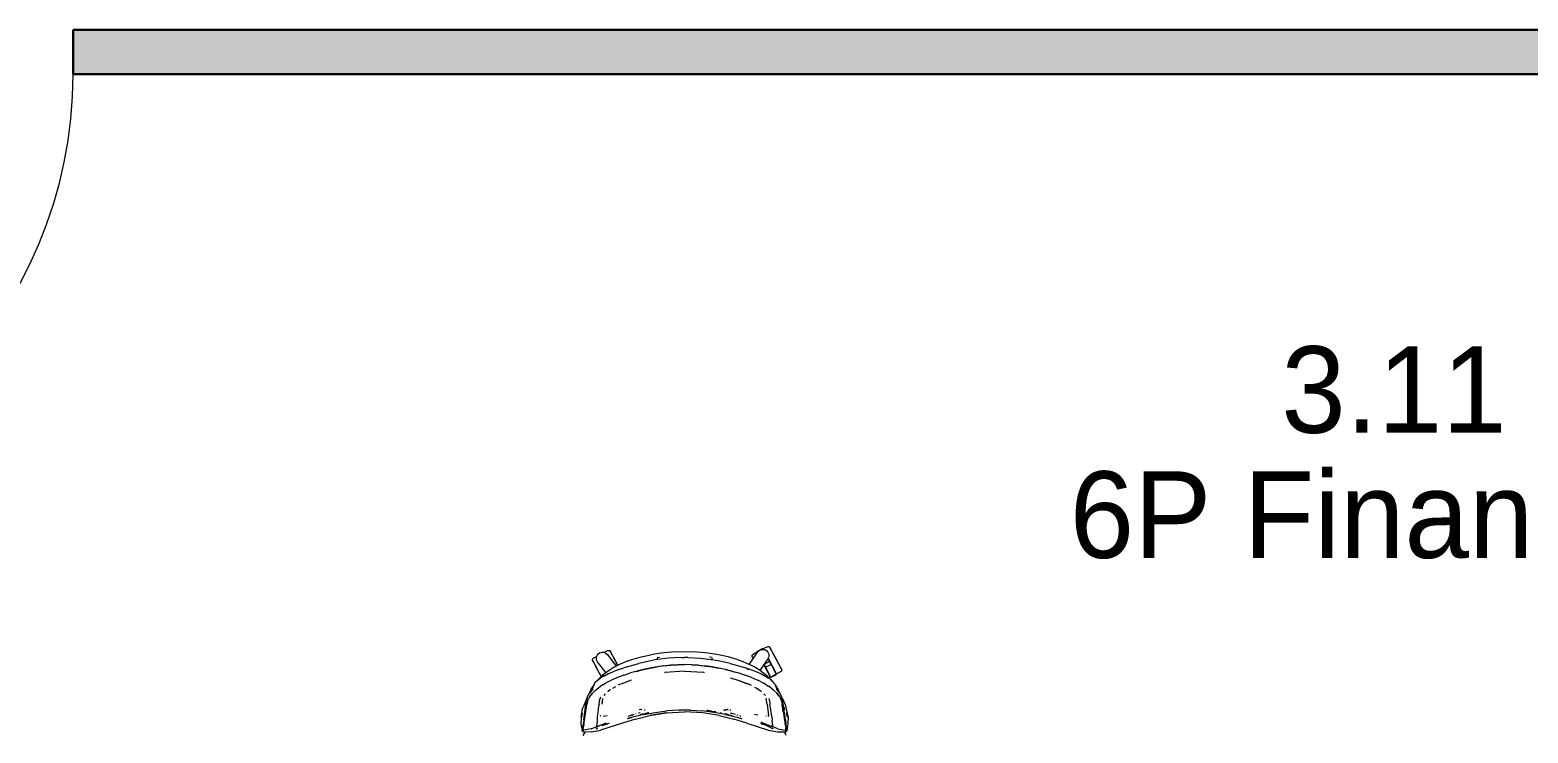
# Model space of a CAD drawing. Header units: millimetres. Extents: x 155927 to 317870, y -36033 to 97293.
# Drawn here: x 222572 to 226031, y 11983 to 13608 of the extents above; entities that cross this region are included whole.
import ezdxf

# ---------------------------------------------------------------- set-up
doc = ezdxf.new("R2010")
doc.units = ezdxf.units.MM
doc.header["$MEASUREMENT"] = 0
for name, color, linetype, lineweight in [('A-AREA-IDEN', 7, 'CONTINUOUS', 9), ('A-DOOR', 4, 'CONTINUOUS', 9), ('A-WALL-PATT', 7, 'CONTINUOUS', 9), ('G-IMPT', 8, 'CONTINUOUS', 9), ('I-FURN', 8, 'CONTINUOUS', 9), ('I-WALL', 7, 'CONTINUOUS', 9)]:
    doc.layers.add(name, color=color, linetype=linetype, lineweight=lineweight)
doc.styles.add('Century Gothic', font='GOTHIC.TTF', dxfattribs={"height": 200})

msp = doc.modelspace()

# ---------------------------------------------------------------- hatches: boundary and pattern name
at = {"layer": 'A-WALL-PATT'}
h = msp.add_hatch(color=256, dxfattribs=at)
h.paths.add_polyline_path([(216091.8, 13505.6), (217586.3, 13505.6), (217586.3, 13607.6), (216091.8, 13607.6)], flags=0)
h.paths.add_polyline_path([(220212.3, 13505.6), (220212.3, 13607.6), (218596.3, 13607.6), (218596.3, 13505.6), (218815.8, 13505.6)], flags=0)
h.paths.add_polyline_path([(230452.2, 13505.6), (230738.8, 13505.6), (230738.8, 13607.6), (222672.3, 13607.6), (222672.3, 13505.6), (229850.8, 13505.6)], flags=0)
h.paths.add_polyline_path([(221222.3, 13505.6), (221662.3, 13505.6), (221662.3, 13607.6), (221222.3, 13607.6)], flags=0)

# ---------------------------------------------------------------- linework, layer by layer
at = {"layer": 'A-DOOR'}
msp.add_arc((221662.3, 13505.6), 1010, 270, 0, dxfattribs=at)
at = {"layer": 'G-IMPT'}
for p, q in [((223935.3, 12142.4), (223921.5, 12135.3)), ((223953.3, 12149.9), (223935.3, 12142.4)), ((223947.5, 12135.1), (223978.3, 12144.1)), ((223953.3, 12149.9), (223962, 12153)), ((223962, 12153), (223983.2, 12159.2)), ((224009.1, 12150.8), (223978.3, 12144.1)), ((223983.2, 12159.2), (224005.6, 12164)), ((224029, 12167.5), (224005.6, 12164)), ((224016.1, 12151.9), (224009.1, 12150.8)), ((224046.2, 12155.8), (224016.1, 12151.9)), ((224020.3, 12157.6), (224025.7, 12158.2)), ((224020.3, 12155.8), (224020.4, 12153.7)), ((224020.3, 12155.8), (224020.3, 12155.7)), ((224051.9, 12140.2), (224020.3, 12136.4)), ((224020.4, 12152.5), (224020.4, 12153.7)), ((224052, 12140.2), (224020.4, 12136.4)), ((224022, 12157.7), (224025.7, 12158.2)), ((224054.6, 12169.8), (224029, 12167.5)), ((224035.9, 12138.4), (224052, 12140.2)), ((224076.4, 12157.4), (224046.2, 12155.8)), ((224083.7, 12141.6), (224051.9, 12140.2)), ((224052, 12140.2), (224083.7, 12141.3)), ((224052, 12140.2), (224066.9, 12140.9)), ((224083.7, 12170.6), (224054.6, 12169.8)), ((224066.9, 12140.9), (224083.7, 12141.3)), ((224076.4, 12157.4), (224083.7, 12157.5)), ((224112.9, 12169.8), (224083.7, 12170.6)), ((224091, 12157.4), (224083.7, 12157.5)), ((224115.6, 12140.2), (224083.7, 12141.6)), ((224100.6, 12140.9), (224083.7, 12141.3)), ((224115.5, 12140.2), (224083.7, 12141.3)), ((224091, 12157.4), (224121.3, 12155.8)), ((224100.6, 12140.9), (224115.5, 12140.2)), ((224138.4, 12167.5), (224112.9, 12169.8)), ((224115.5, 12140.2), (224147.1, 12136.4)), ((224115.5, 12140.2), (224131.6, 12138.4)), ((224115.6, 12140.2), (224147.1, 12136.4)), ((224121.3, 12155.8), (224151.4, 12151.9)), ((224161.9, 12164), (224138.4, 12167.5)), ((224147.2, 12157.6), (224141.7, 12158.2)), ((224147.1, 12153.7), (224147.2, 12155.8)), ((224147.2, 12155.8), (224147.2, 12155.7)), ((224151.4, 12151.9), (224158.3, 12150.8)), ((224189.1, 12144.1), (224158.3, 12150.8)), ((224184.2, 12159.2), (224161.9, 12164)), ((224205.5, 12153), (224184.2, 12159.2)), ((224189.1, 12144.1), (224220, 12135.1)), ((224205.5, 12153), (224214.2, 12149.9)), ((224214.2, 12149.9), (224232.2, 12142.4)), ((224246, 12135.3), (224232.2, 12142.4)), ((223884.3, 12106.6), (223881.3, 12102.9)), ((223882.9, 12104.9), (223889, 12109.6)), ((223884.3, 12106.6), (223894.6, 12116.6)), ((223889, 12109.6), (223890.3, 12110.5)), ((223898.3, 12115.2), (223890.3, 12110.5)), ((223907.2, 12126.4), (223894.6, 12116.6)), ((223898.9, 12115.5), (223898.3, 12115.2)), ((223898.9, 12115.5), (223906.9, 12119.5)), ((223907.4, 12119.8), (223906.9, 12119.5)), ((223921.5, 12135.3), (223907.2, 12126.4)), ((223907.4, 12119.8), (223918.3, 12124.5)), ((223908, 12101.8), (223914.8, 12105.2)), ((223929, 12111.4), (223914.8, 12105.2)), ((223918.3, 12124.5), (223922, 12126)), ((223937.1, 12131.6), (223922, 12126)), ((223943.9, 12116.8), (223929, 12111.4)), ((223937.1, 12131.6), (223943.9, 12134)), ((223960.1, 12105.3), (223942.7, 12098.5)), ((223947.5, 12135.1), (223943.9, 12134)), ((223943.9, 12116.8), (223958.8, 12121.9)), ((223960.1, 12105.3), (223952.7, 12102.5)), ((223989.3, 12130.2), (223958.8, 12121.9)), ((223989.3, 12130.2), (223958.9, 12121.8)), ((223972, 12125.6), (223958.9, 12121.8)), ((223972, 12125.6), (223989.3, 12130.2)), ((224020.4, 12136.4), (223989.2, 12130.2)), ((223989.2, 12130.2), (224020.3, 12136.4)), ((223989.3, 12130.2), (224004.3, 12133.3)), ((224020.4, 12136.4), (224004.3, 12133.3)), ((224035.9, 12138.4), (224020.4, 12136.4)), ((224083.7, 12125.7), (224038.4, 12123.2)), ((224038.4, 12123.2), (224040, 12123.5)), ((224038.5, 12123.2), (224038.7, 12123.2)), ((224040, 12123.5), (224038.7, 12123.2)), ((224083.7, 12125.8), (224127.5, 12123.5)), ((224083.7, 12125.7), (224127.5, 12123.5)), ((224127.5, 12123.5), (224129.2, 12123.2)), ((224127.5, 12123.5), (224128.8, 12123.2)), ((224129, 12123.2), (224128.8, 12123.2)), ((224147.1, 12136.4), (224131.6, 12138.4)), ((224178.2, 12130.2), (224147.1, 12136.4)), ((224178.2, 12130.2), (224147.1, 12136.4)), ((224147.1, 12136.4), (224163.2, 12133.3)), ((224178.2, 12130.2), (224163.2, 12133.3)), ((224195.4, 12125.6), (224178.2, 12130.2)), ((224178.2, 12130.2), (224208.7, 12121.9)), ((224178.2, 12130.2), (224208.6, 12121.8)), ((224189.9, 12110.8), (224193.3, 12109.7)), ((224189.9, 12110.8), (224206.4, 12105.5)), ((224195.4, 12125.6), (224208.6, 12121.8)), ((224207.4, 12105.3), (224225.8, 12098.4)), ((224207.4, 12105.3), (224224.8, 12098.5)), ((224208.7, 12121.9), (224223.6, 12116.8)), ((224220, 12135.1), (224223.6, 12134)), ((224230.5, 12131.5), (224223.6, 12134)), ((224238.5, 12111.4), (224223.6, 12116.8)), ((224229.7, 12130.3), (224229.3, 12129.3)), ((224229.3, 12129.3), (224229.5, 12129.9)), ((224229.7, 12130.3), (224229.5, 12129.9)), ((224229.7, 12130.3), (224230.1, 12131.1)), ((224229.7, 12130.3), (224230, 12131)), ((224230, 12131), (224230.1, 12131.1)), ((224230.4, 12131.6), (224230.1, 12131.1)), ((224230.1, 12131.1), (224230.3, 12131.5)), ((224230.4, 12131.6), (224230.3, 12131.5)), ((224230.5, 12131.6), (224230.4, 12131.6)), ((224230.4, 12131.6), (224230.5, 12131.5)), ((224245.5, 12126), (224230.5, 12131.6)), ((224238.5, 12111.4), (224252.7, 12105.2)), ((224249.1, 12124.5), (224245.5, 12126)), ((224260.3, 12126.4), (224246, 12135.3)), ((224260.1, 12119.8), (224249.1, 12124.5)), ((224259.4, 12101.8), (224252.7, 12105.2)), ((224260.5, 12119.5), (224260.1, 12119.8)), ((224260.1, 12119.8), (224269.1, 12115.2)), ((224260.1, 12119.8), (224268.6, 12115.5)), ((224260.3, 12126.4), (224272.9, 12116.6)), ((224260.5, 12119.5), (224269.1, 12115.2)), ((224269.1, 12115.2), (224268.6, 12115.5)), ((224269.1, 12115.2), (224277.1, 12110.5)), ((224283.1, 12106.6), (224272.9, 12116.6)), ((224278.4, 12109.6), (224277.1, 12110.5)), ((224284.6, 12104.9), (224278.4, 12109.6)), ((224286.1, 12102.9), (224283.1, 12106.6)), ((223859.9, 12066.9), (223862.9, 12073.4)), ((223871.9, 12085.1), (223862.9, 12073.4)), ((223863.6, 12074.6), (223867.6, 12083.2)), ((223864.9, 12067.7), (223870.3, 12074.7)), ((223870.6, 12074.9), (223865.2, 12067.9)), ((223865.2, 12067.9), (223867.8, 12071.3)), ((223867.6, 12083.2), (223874.7, 12094.7)), ((223870.6, 12074.9), (223867.8, 12071.3)), ((223868.6, 12079.5), (223873.2, 12091.4)), ((223878.2, 12082.4), (223870.3, 12074.7)), ((223871.9, 12085.1), (223870.7, 12083.1)), ((223874.2, 12093.6), (223873.2, 12091.4)), ((223875.4, 12096), (223874.2, 12093.6)), ((223876, 12097.2), (223875.4, 12096)), ((223876, 12097.2), (223879.9, 12102)), ((223878.2, 12082.4), (223888.7, 12090.4)), ((223879.9, 12102), (223882.9, 12104.9)), ((223888.9, 12090.6), (223888.7, 12090.4)), ((223895, 12094.5), (223888.9, 12090.6)), ((223895, 12094.5), (223901.2, 12098.3)), ((223900.5, 12073.7), (223897.2, 12069.8)), ((223908, 12101.8), (223901.2, 12098.3)), ((223907.2, 12080), (223906.1, 12079.2)), ((223907.2, 12080), (223912.3, 12083.5)), ((223912.3, 12083.5), (223912.9, 12083.8)), ((223917.8, 12087), (223924.8, 12090.5)), ((223940.9, 12097.9), (223931.6, 12094.2)), ((223931.6, 12094.2), (223933.9, 12095.2)), ((223942.7, 12098.5), (223940.9, 12097.9)), ((224224.8, 12098.5), (224226.5, 12097.9)), ((224233.6, 12095.2), (224226.5, 12097.9)), ((224233.6, 12095.2), (224228.2, 12097.5)), ((224238.5, 12093), (224233.6, 12095.2)), ((224245.5, 12089.1), (224253.6, 12084.9)), ((224250.8, 12086.4), (224254.6, 12083.8)), ((224250.8, 12086.4), (224253.6, 12084.9)), ((224254.6, 12083.8), (224255.2, 12083.5)), ((224255.2, 12083.5), (224260.3, 12080)), ((224259.4, 12101.8), (224266.2, 12098.3)), ((224260.3, 12080), (224261.4, 12079.2)), ((224272.5, 12094.5), (224266.2, 12098.3)), ((224266.9, 12073.7), (224270.3, 12069.8)), ((224272.5, 12094.5), (224278.6, 12090.6)), ((224278.8, 12090.4), (224278.6, 12090.6)), ((224289.2, 12082.4), (224278.8, 12090.4)), ((224284.6, 12104.9), (224287.6, 12102)), ((224291.5, 12097.2), (224287.6, 12102)), ((224297.2, 12074.7), (224289.2, 12082.4)), ((224292.1, 12096), (224291.5, 12097.2)), ((224292.1, 12096), (224293.2, 12093.6)), ((224292.8, 12094.7), (224292.3, 12095.4)), ((224292.8, 12094.7), (224299.9, 12083.2)), ((224293.2, 12093.6), (224294.3, 12091.4)), ((224298.8, 12079.5), (224294.3, 12091.4)), ((224295.6, 12085.1), (224304.5, 12073.5)), ((224295.6, 12085.1), (224296.7, 12083.2)), ((224302.2, 12067.9), (224296.8, 12074.9)), ((224296.8, 12074.9), (224299.7, 12071.3)), ((224297.2, 12074.7), (224302.6, 12067.7)), ((224302.2, 12067.9), (224299.7, 12071.3)), ((224299.9, 12083.2), (224303.9, 12074.6)), ((224304.5, 12073.5), (224307.6, 12066.9)), ((223844.8, 12021.6), (223848.1, 12039.3)), ((223848.1, 12039.3), (223849.7, 12043.1)), ((223851, 12046.5), (223849.7, 12043.1)), ((223857.8, 12063), (223851, 12046.5)), ((223851, 12013.3), (223857.7, 12060.5)), ((223856, 12033.2), (223858.3, 12049)), ((223857.7, 12060.5), (223858.3, 12063.5)), ((223858.6, 12064.1), (223857.8, 12063)), ((223859.9, 12066.9), (223858.3, 12063.5)), ((223859.6, 12056.7), (223858.3, 12049)), ((223859.6, 12056.7), (223861.4, 12061.5)), ((223861.6, 12061.9), (223861.4, 12061.5)), ((223864.9, 12067.7), (223861.6, 12061.9)), ((223884.3, 12035.1), (223886.4, 12048.4)), ((223886.4, 12048.4), (223886.5, 12048.9)), ((223886.6, 12049.5), (223886.5, 12048.9)), ((223886.6, 12049.5), (223888.4, 12061.3)), ((223888.4, 12061.3), (223888.5, 12061.7)), ((223888.9, 12063.7), (223888.5, 12061.7)), ((223889.3, 12065.9), (223888.9, 12063.7)), ((223893.3, 12049.8), (223895, 12063.2)), ((223895, 12063.2), (223894.9, 12062.7)), ((223979.1, 12037), (223978.6, 12036.9)), ((223982.8, 12037.2), (223979.1, 12037)), ((223982.8, 12037.2), (223984.1, 12037.3)), ((223984.8, 12037.3), (223984.1, 12037.3)), ((223992.9, 12035.8), (223991, 12036.5)), ((223992.9, 12035.8), (223992.1, 12036)), ((224174.5, 12035.8), (224176.5, 12036.5)), ((224175.6, 12036), (224174.5, 12035.8)), ((224175.6, 12036), (224177.9, 12036)), ((224176.5, 12036.5), (224178.7, 12037.1)), ((224177.8, 12036.1), (224177.9, 12036)), ((224179.6, 12037.3), (224184.7, 12037.2)), ((224179.6, 12037.3), (224182.4, 12037.3)), ((224184.7, 12037.2), (224182.4, 12037.3)), ((224188.5, 12036.9), (224190.5, 12036.7)), ((224274.2, 12049.8), (224272.4, 12063.2)), ((224272.4, 12063.2), (224272.6, 12062.7)), ((224274.2, 12049.8), (224277.9, 12022.5)), ((224279.6, 12058), (224278.8, 12063.1)), ((224279.6, 12058), (224280.6, 12051.2)), ((224280.6, 12051.2), (224280.9, 12049.5)), ((224282.8, 12037.8), (224280.9, 12049.5)), ((224283, 12036.2), (224282.8, 12037.8)), ((224285.2, 12021), (224283, 12036.2)), ((224302.6, 12067.7), (224305.9, 12061.9)), ((224306.1, 12061.5), (224305.9, 12061.9)), ((224306.1, 12061.5), (224307.8, 12056.7)), ((224307.6, 12066.9), (224309.1, 12063.5)), ((224307.8, 12056.7), (224309.1, 12049)), ((224308.9, 12064.1), (224309.6, 12063)), ((224309.8, 12060.5), (224309.1, 12063.5)), ((224311.4, 12033.8), (224309.1, 12049)), ((224311.4, 12033.8), (224309.2, 12048.4)), ((224311.5, 12033.2), (224309.2, 12048.4)), ((224309.6, 12063), (224316.4, 12046.5)), ((224316.5, 12013.3), (224309.8, 12060.5)), ((224314.9, 12036.1), (224311.4, 12049.1)), ((224314.9, 12036.1), (224311.6, 12048)), ((224316.4, 12046.5), (224317.8, 12043.1)), ((224319.4, 12039.3), (224317.8, 12043.1)), ((224322.6, 12021.6), (224319.4, 12039.3)), ((223844.8, 12021.6), (223844.8, 12014.6)), ((223844.8, 12014.6), (223844.8, 12010.5)), ((223845.1, 12006.5), (223844.8, 12010.5)), ((223845.9, 11997.2), (223845.1, 12006.5)), ((223846.2, 12019.7), (223848.3, 12029)), ((223848.3, 12029), (223848.4, 12029.6)), ((223848.4, 11995.5), (223852.4, 12003.9)), ((223849.4, 12001.4), (223848.5, 11996.3)), ((223849.4, 12001.4), (223849.6, 12002.7)), ((223851, 12013.3), (223849.6, 12002.7)), ((223850.3, 11994.5), (223851.4, 12002.3)), ((223851.4, 12002.3), (223856, 12033.2)), ((223881, 12003.8), (223880.7, 11999.9)), ((223881.6, 12011.7), (223881, 12003.8)), ((223882.3, 12020.9), (223881.6, 12012.7)), ((223881.6, 12012.7), (223881.6, 12011.7)), ((223884.3, 12035.1), (223882.3, 12021)), ((223882.3, 12020.9), (223882.3, 12021)), ((223882.8, 11998.5), (223902.8, 12006.9)), ((223890.6, 12021.6), (223889.4, 12023.3)), ((223940.2, 12006), (223889.9, 11990)), ((223901.1, 12002.6), (223892.7, 11999.4)), ((223895.6, 12022), (223904.8, 12023.4)), ((223895.6, 12022), (223895.9, 12022)), ((223906, 12004.7), (223900.9, 12002.6)), ((223900.9, 12002.6), (223905, 12004.2)), ((223901.1, 12002.6), (223906, 12004.7)), ((223903.5, 12003.7), (223910.2, 12006.7)), ((223970.2, 12015.1), (223940.2, 12006)), ((223952, 12016.1), (223951.7, 12016.2)), ((223963.2, 12019.4), (223952, 12016.1)), ((223952.5, 12017.2), (223952.1, 12016.6)), ((223963.2, 12019.4), (223952.4, 12016.2)), ((223952.5, 12017.2), (223952.4, 12017)), ((223952.7, 12016.3), (223952.4, 12016.2)), ((223963.2, 12019.4), (223952.7, 12016.3)), ((223963.2, 12024.6), (223952.8, 12021.5)), ((223956.5, 12017.6), (223955.4, 12017.2)), ((223957.4, 12018), (223956.5, 12017.6)), ((223958, 12023.4), (223960.2, 12024.2)), ((223960.9, 12024.4), (223960.2, 12024.2)), ((223960.2, 12019), (223961, 12019.3)), ((223960.9, 12024.4), (223963.2, 12025.2)), ((223963.2, 12020), (223961, 12019.3)), ((223989.5, 12025.9), (223963.2, 12019.4)), ((223963.2, 12020), (223963.7, 12020.1)), ((223964.3, 12025.6), (223965.1, 12025.8)), ((223965.1, 12025.8), (223967.6, 12026.6)), ((223970.2, 12015.1), (224003.8, 12023.4)), ((223970.9, 12027.6), (223972, 12028)), ((223977.7, 12029.5), (223981.6, 12030.5)), ((223977.7, 12029.5), (223979.2, 12029.9)), ((223982.8, 12025.7), (223981.5, 12025.3)), ((223989.5, 12027.2), (223982.8, 12025.7)), ((223989.5, 12025.9), (224016.2, 12030.8)), ((223991.3, 12033.1), (223990.9, 12033)), ((223998.9, 12029.4), (223991.5, 12027.7)), ((224001.6, 12029.9), (223998.9, 12029.4)), ((224003.8, 12023.4), (224041.6, 12029.7)), ((224041.6, 12029.7), (224004.2, 12023.7)), ((224041.7, 12029.4), (224004.2, 12023.7)), ((224016.2, 12030.8), (224043.1, 12034.1)), ((224041.7, 12029.4), (224083.7, 12031.8)), ((224070.2, 12035.8), (224043.1, 12034.1)), ((224097.3, 12035.8), (224070.2, 12035.8)), ((224125.7, 12029.4), (224083.7, 12031.8)), ((224097.3, 12035.8), (224124.4, 12034.1)), ((224151.3, 12030.8), (224124.4, 12034.1)), ((224163.6, 12023.4), (224125.7, 12029.4)), ((224137.1, 12034.8), (224135.5, 12034.9)), ((224145.7, 12033.5), (224137.1, 12034.8)), ((224145.7, 12033.5), (224151.3, 12032.6)), ((224151.3, 12032.6), (224152.9, 12032.4)), ((224178, 12025.9), (224151.3, 12030.8)), ((224155.8, 12031.8), (224152.9, 12032.4)), ((224163.6, 12023.4), (224197.3, 12015.1)), ((224165.9, 12029.9), (224168.7, 12029.4)), ((224176, 12027.7), (224177.9, 12027.2)), ((224184.7, 12025.7), (224177.9, 12027.2)), ((224178, 12025.9), (224204.3, 12019.4)), ((224184.7, 12025.7), (224186, 12025.3)), ((224189.7, 12024.4), (224189.5, 12024.4)), ((224201.2, 12025.6), (224189.7, 12028.9)), ((224190.8, 12024.1), (224189.7, 12024.4)), ((224190.8, 12024.1), (224194.8, 12022.9)), ((224194.8, 12022.9), (224195.5, 12022.7)), ((224227.3, 12006), (224197.3, 12015.1)), ((224204.3, 12025.2), (224206.5, 12024.5)), ((224204.3, 12019.4), (224214.7, 12016.3)), ((224209.5, 12018.2), (224207.4, 12018.9)), ((224209.5, 12018.2), (224210.1, 12018)), ((224212, 12022.5), (224211, 12022.9)), ((224212, 12022.5), (224213.7, 12021.9)), ((224215, 12016.2), (224214.7, 12016.3)), ((224215, 12017.2), (224215.1, 12017)), ((224215, 12017.2), (224215.3, 12016.6)), ((224215.3, 12016.2), (224215, 12016.2)), ((224215.5, 12016.1), (224215.3, 12016.2)), ((224215.7, 12016.2), (224215.5, 12016.1)), ((224227.3, 12006), (224277.5, 11990)), ((224245.4, 12026.7), (224252.7, 12025.3)), ((224261.5, 12004.7), (224260, 12005.2)), ((224260.1, 12008.7), (224264.7, 12006.9)), ((224266.4, 12002.6), (224261.5, 12004.7)), ((224261.5, 12004.7), (224266.6, 12002.6)), ((224266.6, 12002.6), (224262, 12004.4)), ((224264.7, 12006.9), (224284.9, 11998)), ((224274.8, 11999.4), (224266.4, 12002.6)), ((224271.9, 12022), (224271.5, 12022)), ((224276.8, 12021.6), (224278.1, 12023.2)), ((224277.9, 12022.5), (224278, 12022.8)), ((224278, 12023), (224278, 12022.8)), ((224285.2, 12021), (224285.2, 12020.9)), ((224285.2, 12020.9), (224285.8, 12012.7)), ((224286.5, 12003.8), (224285.8, 12012.7)), ((224286.5, 12003.8), (224286.7, 12000.4)), ((224311.5, 12033.2), (224316.1, 12002.3)), ((224315.1, 12003.9), (224319.1, 11995.5)), ((224316.1, 12002.3), (224317.2, 11994.5)), ((224316.5, 12013.3), (224317.9, 12002.7)), ((224318.1, 12001.4), (224317.9, 12002.7)), ((224318.9, 11996.3), (224318.1, 12001.4)), ((224319.2, 12029), (224319, 12029.6)), ((224321.2, 12019.7), (224319.2, 12029)), ((224322.3, 12006.5), (224321.5, 11997.2)), ((224322.3, 12006.5), (224322.7, 12010.5)), ((224322.6, 12021.6), (224322.7, 12014.6)), ((224322.7, 12010.5), (224322.7, 12014.6)), ((223845.9, 11997.2), (223846, 11996.7)), ((223846, 11996.7), (223846.8, 11992.5)), ((223846.5, 11997.3), (223846.2, 11999.9)), ((223847, 11992.7), (223846.5, 11997.3)), ((223846.8, 11992.5), (223847.2, 11990.1)), ((223847.1, 11992), (223847, 11992.7)), ((223847.1, 11992), (223847.6, 11988.8)), ((223850.5, 11990.9), (223847.2, 11990.1)), ((223848.1, 11986.9), (223847.6, 11988.8)), ((223850.5, 11990.9), (223847.7, 11990.4)), ((223847.7, 11990.4), (223851.2, 11989.7)), ((223848.1, 11986.9), (223848.5, 11986.4)), ((223848.4, 11995.5), (223848.5, 11996.3)), ((223848.5, 11986.4), (223849, 11986)), ((223849.3, 11988.9), (223848.8, 11987.8)), ((223849.2, 11988.3), (223848.8, 11987.8)), ((223850, 11985.4), (223849, 11986)), ((223849.6, 11985.9), (223849, 11986)), ((223849.6, 11985.9), (223849, 11986)), ((223849, 11986), (223849, 11986)), ((223853.2, 11985.4), (223849, 11977.5)), ((223849.2, 11988.2), (223850.3, 11994.5)), ((223849.3, 11988.9), (223849.2, 11988.2)), ((223849.2, 11988.3), (223849.7, 11988.6)), ((223850.2, 11988.7), (223849.7, 11988.6)), ((223869, 11985.8), (223850, 11985.4)), ((223868.3, 11992.4), (223851.2, 11989.7)), ((223868.3, 11992.4), (223881.5, 11998.4)), ((223869, 11985.8), (223889.9, 11990)), ((223879.8, 11993.5), (223880.1, 11992.6)), ((223880.1, 11996.7), (223882.8, 11998.5)), ((223880.4, 11997.5), (223880.1, 11996.7)), ((223880.1, 11992.5), (223882.6, 11994.1)), ((223882.6, 11994.1), (223880.1, 11992.6)), ((223880.1, 11992.6), (223882.6, 11994.1)), ((223880.1, 11992.5), (223880.1, 11992.6)), ((223880.7, 11999.9), (223880.4, 11997.5)), ((223880.4, 11997.5), (223880.4, 11997.5)), ((223880.7, 11999.9), (223880.7, 11999.9)), ((223884.5, 12000), (223884.8, 12000.4)), ((224274.8, 11999.4), (224284.9, 11994.1)), ((224277.5, 11990), (224298.5, 11985.8)), ((224282.7, 12000.4), (224283, 12000)), ((224287.4, 11992.8), (224284.7, 11994.6)), ((224287.4, 11992.8), (224284.9, 11994.1)), ((224299.2, 11992.4), (224286, 11998.4)), ((224286.8, 12000), (224286.7, 12000.4)), ((224286.8, 12000), (224287.1, 11997.6)), ((224287.1, 11997.6), (224287.1, 11997.5)), ((224287.3, 11996.7), (224287.1, 11997.5)), ((224287.4, 11992.8), (224287.2, 11992.7)), ((224287.5, 11992.8), (224287.4, 11992.8)), ((224287.7, 11993.5), (224287.5, 11992.8)), ((224298.5, 11985.8), (224317.4, 11985.7)), ((224299.2, 11992.4), (224316.2, 11989.7)), ((224299.4, 11986.2), (224317.8, 11985.6)), ((224299.4, 11986.2), (224317.4, 11985.7)), ((224318, 11977.6), (224314.4, 11985.7)), ((224319.8, 11990.4), (224316.2, 11989.7)), ((224319.8, 11990.4), (224316.3, 11989.7)), ((224316.3, 11989.7), (224320.2, 11990.1)), ((224317.9, 11985.6), (224317.1, 11985.8)), ((224317.1, 11985.8), (224317.2, 11985.8)), ((224318.3, 11988.2), (224317.2, 11994.5)), ((224317.7, 11988.6), (224317.2, 11988.7)), ((224317.4, 11985.7), (224317.2, 11985.8)), ((224317.8, 11985.6), (224317.4, 11985.7)), ((224317.7, 11988.6), (224318.3, 11988.3)), ((224317.9, 11985.6), (224318.5, 11986)), ((224318.1, 11988.9), (224318.7, 11987.8)), ((224318.1, 11988.9), (224318.3, 11988.2)), ((224318.3, 11988.3), (224318.7, 11987.8)), ((224319, 11986.4), (224318.5, 11986)), ((224319.1, 11995.5), (224318.9, 11996.3)), ((224319, 11986.4), (224319.3, 11986.9)), ((224319.9, 11988.8), (224319.3, 11986.9)), ((224320.4, 11992), (224319.9, 11988.8)), ((224320.7, 11992.5), (224320.2, 11990.1)), ((224320.4, 11992), (224320.5, 11992.7)), ((224321, 11997.3), (224320.5, 11992.7)), ((224320.7, 11992.5), (224321.5, 11996.7)), ((224321, 11997.3), (224321.2, 11999.9)), ((224321.5, 11997.2), (224321.5, 11996.7))]:
    msp.add_line(p, q, dxfattribs=at)
at = {"layer": 'I-FURN'}
for p, q in [((224264.1, 12178.1), (224251.7, 12171.5)), ((224255.1, 12172.9), (224257.9, 12174.8)), ((224257.9, 12174.8), (224261.1, 12176)), ((224261.1, 12176), (224264.4, 12176.4)), ((224264.1, 12178.1), (224264.8, 12176.7)), ((224264.1, 12176.3), (224264.8, 12176.7)), ((224264.4, 12176.4), (224267.8, 12175.9)), ((224264.8, 12176.7), (224264.8, 12176.8)), ((224275.3, 12182.5), (224265.6, 12177.3)), ((224265.8, 12176.9), (224265.6, 12177.3)), ((224267.8, 12175.9), (224270.9, 12174.7)), ((224270.9, 12174.7), (224273.7, 12172.8)), ((224274.5, 12171.9), (224271.8, 12174.2)), ((224275.3, 12182.5), (224275.5, 12182.5)), ((224275.5, 12182.5), (224275.6, 12182.6)), ((224275.6, 12182.6), (224275.8, 12182.7)), ((224275.8, 12182.7), (224275.9, 12182.7)), ((224275.9, 12182.7), (224276.1, 12182.8)), ((224276.1, 12182.8), (224276.2, 12182.8)), ((224276.2, 12182.8), (224276.4, 12182.8)), ((224276.4, 12182.8), (224276.5, 12182.9)), ((224276.5, 12182.9), (224276.7, 12182.9)), ((224276.7, 12182.9), (224276.9, 12182.9)), ((224276.9, 12182.9), (224277, 12182.9)), ((224277, 12182.9), (224277.2, 12182.9)), ((224277.2, 12182.9), (224277.3, 12182.9)), ((224277.3, 12182.9), (224277.5, 12182.9)), ((224277.5, 12182.9), (224277.7, 12182.9)), ((224277.7, 12182.9), (224277.8, 12182.9)), ((224277.8, 12182.9), (224278, 12182.9)), ((224278, 12182.9), (224278.1, 12182.8)), ((224278.1, 12182.8), (224278.3, 12182.8)), ((224278.3, 12182.8), (224278.5, 12182.7)), ((224278.5, 12182.7), (224278.6, 12182.7)), ((224278.6, 12182.7), (224278.8, 12182.6)), ((224278.8, 12182.6), (224278.9, 12182.6)), ((224278.9, 12182.6), (224279, 12182.5)), ((224279, 12182.5), (224279.2, 12182.4)), ((224279.2, 12182.4), (224279.3, 12182.3)), ((224279.3, 12182.3), (224279.5, 12182.2)), ((224279.5, 12182.2), (224279.6, 12182.2)), ((224279.6, 12182.2), (224279.7, 12182.1)), ((224279.7, 12182.1), (224279.9, 12182)), ((224279.9, 12182), (224280, 12181.8)), ((224280, 12181.8), (224280.1, 12181.7)), ((224280.1, 12181.7), (224280.2, 12181.6)), ((224280.2, 12181.6), (224280.3, 12181.5)), ((224280.3, 12181.5), (224280.4, 12181.4)), ((224280.4, 12181.4), (224280.5, 12181.2)), ((224280.5, 12181.2), (224280.6, 12181.1)), ((224280.6, 12181.1), (224280.7, 12181)), ((224280.7, 12181), (224280.8, 12180.8)), ((224280.8, 12180.8), (224280.8, 12180.8)), ((224280.8, 12180.8), (224280.8, 12180.8)), ((224280.8, 12180.8), (224280.8, 12180.7)), ((224280.8, 12180.7), (224280.8, 12180.8)), ((224280.8, 12180.8), (224280.8, 12180.8)), ((224280.8, 12180.7), (224280.9, 12180.6)), ((224280.9, 12180.5), (224280.8, 12180.7)), ((224280.8, 12180.7), (224280.8, 12180.7)), ((224280.9, 12180.6), (224280.9, 12180.5)), ((224280.9, 12180.5), (224281, 12180.3)), ((224281, 12180.4), (224280.9, 12180.5)), ((224281.1, 12180.2), (224281, 12180.4)), ((224281, 12180.3), (224281.2, 12180.1)), ((224281.2, 12179.9), (224281.1, 12180.2)), ((224281.2, 12180.1), (224281.3, 12179.8)), ((224281.4, 12179.7), (224281.2, 12179.9)), ((224281.3, 12179.8), (224281.5, 12179.5)), ((224281.5, 12179.3), (224281.4, 12179.7)), ((224281.5, 12179.5), (224281.6, 12179.2)), ((224281.7, 12179), (224281.5, 12179.3)), ((224281.6, 12179.2), (224281.8, 12178.8)), ((224281.9, 12178.6), (224281.7, 12179)), ((224281.8, 12178.8), (224282.1, 12178.4)), ((224282.2, 12178.2), (224281.9, 12178.6)), ((224282.1, 12178.4), (224282.3, 12178)), ((224282.4, 12177.7), (224282.2, 12178.2)), ((224282.3, 12178), (224282.5, 12177.5)), ((224282.7, 12177.2), (224282.4, 12177.7)), ((224282.5, 12177.5), (224282.8, 12177)), ((224283, 12176.7), (224282.7, 12177.2)), ((224282.8, 12177), (224283.1, 12176.4)), ((224283.3, 12176.1), (224283, 12176.7)), ((224283.1, 12176.4), (224283.4, 12175.8)), ((224283.6, 12175.5), (224283.3, 12176.1)), ((224283.9, 12174.9), (224283.6, 12175.5)), ((224284.3, 12174.2), (224283.9, 12174.9)), ((223871.2, 12152.7), (223871.3, 12152.9)), ((223871.2, 12152.6), (223871.2, 12152.7)), ((223871.2, 12152.4), (223871.2, 12152.6)), ((223871.2, 12152.2), (223871.2, 12152.4)), ((223871.2, 12152.1), (223871.2, 12152.2)), ((223871.2, 12151.9), (223871.2, 12152.1)), ((223871.3, 12151.8), (223871.2, 12151.9)), ((223871.3, 12153.2), (223871.4, 12153.4)), ((223871.3, 12153), (223871.3, 12153.2)), ((223871.3, 12152.9), (223871.3, 12153)), ((223871.3, 12151.6), (223871.3, 12151.8)), ((223871.3, 12151.4), (223871.3, 12151.6)), ((223871.3, 12151.3), (223871.3, 12151.4)), ((223871.4, 12151.1), (223871.3, 12151.3)), ((223871.4, 12153.5), (223871.5, 12153.7)), ((223871.4, 12153.4), (223871.4, 12153.5)), ((223871.4, 12151), (223871.4, 12151.1)), ((223871.5, 12150.8), (223871.4, 12151)), ((223871.5, 12153.8), (223871.6, 12154)), ((223871.5, 12153.7), (223871.5, 12153.8)), ((223871.5, 12150.7), (223871.5, 12150.8)), ((223871.6, 12150.5), (223871.5, 12150.7)), ((223871.6, 12154), (223871.7, 12154.1)), ((223871.7, 12150.4), (223871.6, 12150.5)), ((223871.7, 12154.2), (223871.8, 12154.4)), ((223871.7, 12154.1), (223871.7, 12154.2)), ((223871.7, 12150.3), (223871.7, 12150.4)), ((223871.7, 12150.4), (223871.7, 12150.4)), ((223871.7, 12150.4), (223871.7, 12150.4)), ((223871.7, 12150.4), (223871.7, 12150.3)), ((223871.8, 12150.2), (223871.7, 12150.3)), ((223871.7, 12150.3), (223871.8, 12150.2)), ((223871.8, 12154.4), (223871.9, 12154.5)), ((223871.8, 12150.1), (223871.8, 12150.2)), ((223871.8, 12150.2), (223871.9, 12150.1)), ((223871.9, 12150), (223871.8, 12150.1)), ((223871.9, 12154.5), (223872, 12154.6)), ((223871.9, 12150.1), (223872, 12149.9)), ((223872, 12149.8), (223871.9, 12150)), ((223872, 12154.6), (223872.1, 12154.8)), ((223872, 12149.9), (223872.1, 12149.7)), ((223872.1, 12149.5), (223872, 12149.8)), ((223872.1, 12154.8), (223872.2, 12154.9)), ((223872.1, 12149.7), (223872.2, 12149.4)), ((223872.3, 12149.2), (223872.1, 12149.5)), ((223872.2, 12154.9), (223872.3, 12155)), ((223872.2, 12149.4), (223872.4, 12149.1)), ((223872.3, 12155), (223872.4, 12155.1)), ((223872.5, 12148.9), (223872.3, 12149.2)), ((223872.4, 12155.1), (223872.5, 12155.2)), ((223872.4, 12149.1), (223872.5, 12148.8)), ((223872.5, 12155.2), (223872.7, 12155.4)), ((223872.7, 12148.6), (223872.5, 12148.9)), ((223872.5, 12148.8), (223872.7, 12148.4)), ((223872.7, 12155.4), (223872.8, 12155.5)), ((223872.9, 12148.2), (223872.7, 12148.6)), ((223872.7, 12148.4), (223873, 12148)), ((223872.8, 12155.5), (223872.9, 12155.6)), ((223872.9, 12155.6), (223873, 12155.6)), ((223873.1, 12147.7), (223872.9, 12148.2)), ((223873, 12155.6), (223873.2, 12155.7)), ((223873, 12148), (223873.2, 12147.5)), ((223873.3, 12147.3), (223873.1, 12147.7)), ((223873.2, 12155.7), (223873.3, 12155.8)), ((223873.2, 12147.5), (223873.5, 12147.1)), ((223873.3, 12155.8), (223873.4, 12155.8)), ((223873.6, 12146.8), (223873.3, 12147.3)), ((223880.9, 12159.9), (223873.4, 12155.8)), ((223873.5, 12147.1), (223873.7, 12146.5)), ((223873.9, 12146.2), (223873.6, 12146.8)), ((223873.7, 12146.5), (223874, 12146)), ((223874.2, 12145.7), (223873.9, 12146.2)), ((223874, 12146), (223874.3, 12145.4)), ((223874.3, 12145.4), (223874.7, 12144.8)), ((223874.7, 12144.8), (223875, 12144.1)), ((223875, 12144.1), (223875.4, 12143.5)), ((223875.4, 12143.5), (223875.7, 12142.8)), ((223875.7, 12142.8), (223876.1, 12142)), ((223876.1, 12142), (223876.5, 12141.3)), ((223876.5, 12141.3), (223877, 12140.5)), ((223877, 12140.5), (223877.4, 12139.7)), ((223877.4, 12139.7), (223877.8, 12138.8)), ((223880.4, 12157), (223881, 12160.3)), ((223880.5, 12153.6), (223880.4, 12157)), ((223881.4, 12150.4), (223880.5, 12153.6)), ((223881, 12160.3), (223882.5, 12163.4)), ((223883.1, 12147.5), (223881.4, 12150.4)), ((223882.5, 12163.4), (223884.6, 12166)), ((223901.8, 12122.8), (223883.1, 12147.5)), ((223884.6, 12166), (223887.3, 12168)), ((223887.3, 12168), (223890.4, 12169.3)), ((223890.4, 12169.3), (223893.7, 12169.9)), ((223893.7, 12169.9), (223897.1, 12169.6)), ((223897.1, 12169.6), (223900.3, 12168.6)), ((223906.9, 12173.6), (223898.4, 12169.2)), ((223900.3, 12168.6), (223903.1, 12166.8)), ((223903.1, 12166.8), (223905.5, 12164.3)), ((223905.5, 12164.3), (223925.9, 12137.3)), ((223906.9, 12173.6), (223907, 12173.7)), ((223907, 12173.7), (223907.1, 12173.8)), ((223907.1, 12173.8), (223907.3, 12173.8)), ((223907.3, 12173.8), (223907.4, 12173.9)), ((223907.4, 12173.9), (223907.6, 12173.9)), ((223907.6, 12173.9), (223907.8, 12174)), ((223907.8, 12174), (223907.9, 12174)), ((223907.9, 12174), (223908.1, 12174.1)), ((223908.1, 12174.1), (223908.2, 12174.1)), ((223908.2, 12174.1), (223908.4, 12174.1)), ((223908.4, 12174.1), (223908.6, 12174.1)), ((223908.6, 12174.1), (223908.7, 12174.1)), ((223908.7, 12174.1), (223908.9, 12174.1)), ((223908.9, 12174.1), (223909, 12174.1)), ((223909, 12174.1), (223909.2, 12174.1)), ((223909.2, 12174.1), (223909.4, 12174.1)), ((223909.4, 12174.1), (223909.5, 12174)), ((223909.5, 12174), (223909.7, 12174)), ((223909.7, 12174), (223909.8, 12174)), ((223909.8, 12174), (223910, 12173.9)), ((223910, 12173.9), (223910.1, 12173.9)), ((223910.1, 12173.9), (223910.3, 12173.8)), ((223910.3, 12173.8), (223910.4, 12173.7)), ((223910.4, 12173.7), (223910.6, 12173.7)), ((223910.6, 12173.7), (223910.7, 12173.6)), ((223910.7, 12173.6), (223910.9, 12173.5)), ((223910.9, 12173.5), (223911, 12173.4)), ((223911, 12173.4), (223911.1, 12173.3)), ((223911.1, 12173.3), (223911.3, 12173.2)), ((223911.3, 12173.2), (223911.4, 12173.1)), ((223911.4, 12173.1), (223911.5, 12173)), ((223911.5, 12173), (223911.6, 12172.9)), ((223911.6, 12172.9), (223911.7, 12172.8)), ((223911.7, 12172.8), (223911.8, 12172.7)), ((223911.8, 12172.7), (223911.9, 12172.6)), ((223911.9, 12172.6), (223912, 12172.4)), ((223912, 12172.4), (223912.1, 12172.3)), ((223912.1, 12172.3), (223912.2, 12172.2)), ((223912.2, 12172.2), (223912.3, 12172)), ((223912.3, 12172), (223912.3, 12172)), ((223912.3, 12172), (223912.3, 12172)), ((223912.3, 12172), (223912.3, 12171.9)), ((223912.3, 12171.9), (223912.3, 12172)), ((223912.3, 12172), (223912.3, 12172)), ((223912.3, 12171.9), (223912.4, 12171.8)), ((223912.4, 12171.8), (223912.3, 12171.9)), ((223912.4, 12171.8), (223912.5, 12171.7)), ((223912.4, 12171.7), (223912.4, 12171.8)), ((223912.5, 12171.6), (223912.4, 12171.7)), ((223912.5, 12171.7), (223912.6, 12171.5)), ((223912.6, 12171.4), (223912.5, 12171.6)), ((223912.6, 12171.5), (223912.7, 12171.3)), ((223912.8, 12171.1), (223912.6, 12171.4)), ((223912.7, 12171.3), (223912.8, 12171)), ((223912.9, 12170.8), (223912.8, 12171.1)), ((223912.8, 12171), (223913, 12170.7)), ((223913.1, 12170.5), (223912.9, 12170.8)), ((223913, 12170.7), (223913.2, 12170.4)), ((223913.3, 12170.2), (223913.1, 12170.5)), ((223913.2, 12170.4), (223913.4, 12170)), ((223913.5, 12169.8), (223913.3, 12170.2)), ((223913.4, 12170), (223913.6, 12169.6)), ((223913.7, 12169.3), (223913.5, 12169.8)), ((223913.6, 12169.6), (223913.8, 12169.1)), ((223914, 12168.9), (223913.7, 12169.3)), ((223913.8, 12169.1), (223914.1, 12168.7)), ((223914.2, 12168.4), (223914, 12168.9)), ((223914.1, 12168.7), (223914.3, 12168.1)), ((223914.5, 12167.8), (223914.2, 12168.4)), ((223914.3, 12168.1), (223914.6, 12167.6)), ((223914.8, 12167.3), (223914.5, 12167.8)), ((223914.6, 12167.6), (223915, 12167)), ((223915.1, 12166.7), (223914.8, 12167.3)), ((223915.5, 12166), (223915.1, 12166.7)), ((223915.8, 12165.4), (223915.5, 12166)), ((223916.2, 12164.7), (223915.8, 12165.4)), ((223916.6, 12164), (223916.2, 12164.7)), ((223917, 12163.2), (223916.6, 12164)), ((223917.4, 12162.4), (223917, 12163.2)), ((223917.8, 12161.6), (223917.4, 12162.4)), ((223918.2, 12160.8), (223917.8, 12161.6)), ((223918.7, 12160), (223918.2, 12160.8)), ((223919.2, 12159.1), (223918.7, 12160)), ((223919.6, 12158.2), (223919.2, 12159.1)), ((223920.1, 12157.3), (223919.6, 12158.2)), ((223919.8, 12157.8), (223920.3, 12156.9)), ((223920.6, 12156.4), (223920.1, 12157.3)), ((223920.3, 12156.9), (223920.8, 12155.9)), ((223921.1, 12155.4), (223920.6, 12156.4)), ((223920.8, 12155.9), (223921.3, 12155)), ((223921.6, 12154.5), (223921.1, 12155.4)), ((223921.3, 12155), (223921.8, 12154)), ((223922.1, 12153.5), (223921.6, 12154.5)), ((223921.8, 12154), (223922.4, 12153.1)), ((223922.6, 12152.5), (223922.1, 12153.5)), ((223922.4, 12153.1), (223922.9, 12152.1)), ((223923.2, 12151.6), (223922.6, 12152.5)), ((223922.9, 12152.1), (223923.4, 12151.1)), ((223923.7, 12150.6), (223923.2, 12151.6)), ((223923.4, 12151.1), (223923.9, 12150.1)), ((223924.2, 12149.6), (223923.7, 12150.6)), ((223923.9, 12150.1), (223924.5, 12149.1)), ((223924.7, 12148.6), (223924.2, 12149.6)), ((223924.5, 12149.1), (223925, 12148.1)), ((223925.3, 12147.6), (223924.7, 12148.6)), ((223925, 12148.1), (223925.5, 12147.1)), ((223925.8, 12146.6), (223925.3, 12147.6)), ((223925.5, 12147.1), (223926.1, 12146.1)), ((223926.3, 12145.6), (223925.8, 12146.6)), ((223926.1, 12146.1), (223926.6, 12145.1)), ((223926.9, 12144.6), (223926.3, 12145.6)), ((223926.6, 12145.1), (223927.1, 12144.1)), ((223927.4, 12143.6), (223926.9, 12144.6)), ((223927.1, 12144.1), (223927.7, 12143.1)), ((223927.9, 12142.6), (223927.4, 12143.6)), ((223927.7, 12143.1), (223928.2, 12142.1)), ((223928.5, 12141.6), (223927.9, 12142.6)), ((223928.2, 12142.1), (223928.7, 12141.1)), ((223929, 12140.6), (223928.5, 12141.6)), ((223928.7, 12141.1), (223929.2, 12140.2)), ((223929.5, 12139.6), (223929, 12140.6)), ((223929.2, 12140.2), (223929.7, 12139.2)), ((224232.9, 12141.8), (224252.9, 12170.4)), ((224239.7, 12161.7), (224239.8, 12161.9)), ((224239.7, 12161.5), (224239.7, 12161.7)), ((224239.7, 12161.4), (224239.7, 12161.5)), ((224239.7, 12161.2), (224239.7, 12161.4)), ((224239.7, 12161.1), (224239.7, 12161.2)), ((224239.7, 12160.9), (224239.7, 12161.1)), ((224239.7, 12160.7), (224239.7, 12160.9)), ((224239.7, 12160.6), (224239.7, 12160.7)), ((224239.7, 12160.4), (224239.7, 12160.6)), ((224239.8, 12160.3), (224239.7, 12160.4)), ((224239.8, 12162.2), (224239.9, 12162.3)), ((224239.8, 12162), (224239.8, 12162.2)), ((224239.8, 12161.9), (224239.8, 12162)), ((224239.8, 12160.1), (224239.8, 12160.3)), ((224239.9, 12159.9), (224239.8, 12160.1)), ((224239.9, 12162.5), (224240, 12162.6)), ((224239.9, 12162.3), (224239.9, 12162.5)), ((224239.9, 12159.8), (224239.9, 12159.9)), ((224240, 12159.6), (224239.9, 12159.8)), ((224240, 12162.6), (224240.1, 12162.8)), ((224240, 12159.5), (224240, 12159.6)), ((224240.1, 12159.3), (224240, 12159.5)), ((224240.1, 12162.9), (224240.2, 12163.1)), ((224240.1, 12162.8), (224240.1, 12162.9)), ((224240.2, 12159.2), (224240.1, 12159.3)), ((224240.2, 12163.1), (224240.3, 12163.2)), ((224240.2, 12159.1), (224240.2, 12159.2)), ((224240.2, 12159.2), (224240.2, 12159.2)), ((224240.2, 12159.2), (224240.2, 12159.2)), ((224240.2, 12159.2), (224240.2, 12159.2)), ((224240.2, 12159.2), (224240.2, 12159.1)), ((224240.3, 12158.9), (224240.2, 12159.1)), ((224240.2, 12159.1), (224240.3, 12159)), ((224240.3, 12163.2), (224240.4, 12163.3)), ((224240.3, 12159), (224240.3, 12158.9)), ((224240.4, 12158.8), (224240.3, 12158.9)), ((224240.3, 12158.9), (224240.4, 12158.7)), ((224240.4, 12163.3), (224240.5, 12163.5)), ((224240.5, 12158.6), (224240.4, 12158.8)), ((224240.4, 12158.7), (224240.5, 12158.5)), ((224240.5, 12163.5), (224240.6, 12163.6)), ((224240.6, 12158.3), (224240.5, 12158.6)), ((224240.5, 12158.5), (224240.7, 12158.2)), ((224240.6, 12163.6), (224240.7, 12163.7)), ((224240.8, 12158.1), (224240.6, 12158.3)), ((224240.7, 12163.7), (224240.8, 12163.8)), ((224240.7, 12158.2), (224240.8, 12157.9)), ((224240.8, 12163.8), (224240.9, 12164)), ((224240.9, 12157.7), (224240.8, 12158.1)), ((224240.8, 12157.9), (224241, 12157.6)), ((224240.9, 12164), (224241, 12164.1)), ((224241.1, 12157.4), (224240.9, 12157.7)), ((224241, 12164.1), (224241.1, 12164.2)), ((224241, 12157.6), (224241.2, 12157.2)), ((224241.1, 12164.2), (224241.3, 12164.3)), ((224241.3, 12157), (224241.1, 12157.4)), ((224241.2, 12157.2), (224241.4, 12156.8)), ((224241.3, 12164.3), (224241.4, 12164.4)), ((224241.6, 12156.6), (224241.3, 12157)), ((224241.4, 12164.4), (224241.5, 12164.5)), ((224241.4, 12156.8), (224241.7, 12156.4)), ((224241.5, 12164.5), (224241.7, 12164.5)), ((224241.8, 12156.1), (224241.6, 12156.6)), ((224241.7, 12164.5), (224241.8, 12164.6)), ((224241.7, 12156.4), (224241.9, 12155.9)), ((224251.5, 12169.8), (224241.8, 12164.6)), ((224241.8, 12164.6), (224241.8, 12164.6)), ((224242.1, 12155.6), (224241.8, 12156.1)), ((224241.9, 12155.9), (224242.2, 12155.4)), ((224242.4, 12155.1), (224242.1, 12155.6)), ((224252.5, 12170.2), (224251.7, 12171.5)), ((224252.4, 12170.2), (224252.5, 12170.2)), ((224252.9, 12170.4), (224255.1, 12172.9)), ((224275.8, 12154.3), (224257.3, 12127.9)), ((224282, 12112.4), (224266.8, 12141.1)), ((224280, 12148.1), (224267.7, 12141.6)), ((224271.2, 12134.9), (224267.7, 12141.6)), ((224283.5, 12141.5), (224271.2, 12134.9)), ((224273.7, 12172.8), (224275.9, 12170.2)), ((224275.7, 12170.5), (224274.5, 12171.9)), ((224277.4, 12157.3), (224275.8, 12154.3)), ((224275.9, 12170.2), (224277.5, 12167.2)), ((224276.3, 12155.2), (224280, 12148.1)), ((224296.2, 12119.9), (224276.7, 12156.5)), ((224278.2, 12160.6), (224277.4, 12157.3)), ((224277.5, 12167.2), (224278.2, 12164)), ((224278.2, 12164), (224278.2, 12160.6)), ((224280, 12148.1), (224283.5, 12141.5)), ((224283.5, 12141.5), (224295.6, 12118.8)), ((224284.7, 12173.5), (224284.3, 12174.2)), ((224285, 12172.8), (224284.7, 12173.5)), ((224285.4, 12172), (224285, 12172.8)), ((224285.9, 12171.3), (224285.4, 12172)), ((224286.3, 12170.4), (224285.9, 12171.3)), ((224286.7, 12169.6), (224286.3, 12170.4)), ((224287.2, 12168.8), (224286.7, 12169.6)), ((224287.6, 12167.9), (224287.2, 12168.8)), ((224288.1, 12167), (224287.6, 12167.9)), ((224288.6, 12166.1), (224288.1, 12167)), ((224288.3, 12166.6), (224288.8, 12165.7)), ((224289.1, 12165.2), (224288.6, 12166.1)), ((224288.8, 12165.7), (224289.3, 12164.8)), ((224289.6, 12164.3), (224289.1, 12165.2)), ((224289.3, 12164.8), (224289.8, 12163.8)), ((224290.1, 12163.3), (224289.6, 12164.3)), ((224289.8, 12163.8), (224290.3, 12162.9)), ((224290.6, 12162.3), (224290.1, 12163.3)), ((224290.3, 12162.9), (224290.8, 12161.9)), ((224291.1, 12161.4), (224290.6, 12162.3)), ((224290.8, 12161.9), (224291.3, 12160.9)), ((224291.6, 12160.4), (224291.1, 12161.4)), ((224291.3, 12160.9), (224291.9, 12159.9)), ((224292.2, 12159.4), (224291.6, 12160.4)), ((224291.9, 12159.9), (224292.4, 12158.9)), ((224292.7, 12158.4), (224292.2, 12159.4)), ((224292.4, 12158.9), (224292.9, 12157.9)), ((224293.2, 12157.4), (224292.7, 12158.4)), ((224292.9, 12157.9), (224293.5, 12156.9)), ((224293.8, 12156.4), (224293.2, 12157.4)), ((224293.5, 12156.9), (224294, 12155.9)), ((224294.3, 12155.4), (224293.8, 12156.4)), ((224294, 12155.9), (224294.5, 12154.9)), ((224294.8, 12154.4), (224294.3, 12155.4)), ((224294.5, 12154.9), (224295.1, 12153.9)), ((224295.4, 12153.4), (224294.8, 12154.4)), ((224295.1, 12153.9), (224295.6, 12152.9)), ((224295.9, 12152.4), (224295.4, 12153.4)), ((224295.6, 12152.9), (224296.1, 12151.9)), ((224296.4, 12151.4), (224295.9, 12152.4)), ((224296.1, 12151.9), (224296.7, 12150.9)), ((224296.9, 12150.4), (224296.4, 12151.4)), ((224296.7, 12150.9), (224297.2, 12149.9)), ((224297.5, 12149.4), (224296.9, 12150.4)), ((224297.2, 12149.9), (224297.7, 12149)), ((224298, 12148.4), (224297.5, 12149.4)), ((224297.7, 12149), (224298.2, 12148)), ((224298.5, 12147.5), (224298, 12148.4)), ((224298.2, 12148), (224298.7, 12147.1)), ((224299, 12146.5), (224298.5, 12147.5)), ((224298.7, 12147.1), (224299.2, 12146.1)), ((224299.5, 12145.6), (224299, 12146.5)), ((224299.2, 12146.1), (224299.7, 12145.2)), ((224300, 12144.7), (224299.5, 12145.6)), ((224299.7, 12145.2), (224300.2, 12144.3)), ((224300.4, 12143.8), (224300, 12144.7)), ((224300.2, 12144.3), (224300.7, 12143.4)), ((224300.9, 12142.9), (224300.4, 12143.8)), ((224300.7, 12143.4), (224301.1, 12142.5)), ((224301.4, 12142.1), (224300.9, 12142.9)), ((224301.1, 12142.5), (224301.6, 12141.7)), ((224301.8, 12141.2), (224301.4, 12142.1)), ((224302.2, 12140.4), (224301.8, 12141.2)), ((224302.7, 12139.6), (224302.2, 12140.4)), ((224303.1, 12138.9), (224302.7, 12139.6)), ((223878.1, 12138.4), (223877.6, 12139.2)), ((223877.8, 12138.8), (223878.3, 12138)), ((223878.5, 12137.5), (223878.1, 12138.4)), ((223878.3, 12138), (223878.8, 12137.1)), ((223879, 12136.6), (223878.5, 12137.5)), ((223878.8, 12137.1), (223879.2, 12136.2)), ((223879.5, 12135.7), (223879, 12136.6)), ((223879.2, 12136.2), (223879.7, 12135.3)), ((223880, 12134.8), (223879.5, 12135.7)), ((223879.7, 12135.3), (223880.2, 12134.3)), ((223880.5, 12133.8), (223880, 12134.8)), ((223880.2, 12134.3), (223880.7, 12133.4)), ((223881, 12132.9), (223880.5, 12133.8)), ((223880.7, 12133.4), (223881.2, 12132.4)), ((223881.5, 12131.9), (223881, 12132.9)), ((223881.2, 12132.4), (223881.7, 12131.5)), ((223882, 12131), (223881.5, 12131.9)), ((223881.7, 12131.5), (223882.3, 12130.5)), ((223882.5, 12130), (223882, 12131)), ((223882.3, 12130.5), (223882.8, 12129.5)), ((223883.1, 12129), (223882.5, 12130)), ((223882.8, 12129.5), (223883.3, 12128.5)), ((223883.6, 12128), (223883.1, 12129)), ((223883.3, 12128.5), (223883.8, 12127.5)), ((223884.1, 12127), (223883.6, 12128)), ((223883.8, 12127.5), (223884.4, 12126.5)), ((223884.7, 12126), (223884.1, 12127)), ((223884.4, 12126.5), (223884.9, 12125.5)), ((223885.2, 12125), (223884.7, 12126)), ((223884.9, 12125.5), (223885.4, 12124.5)), ((223885.7, 12124), (223885.2, 12125)), ((223885.4, 12124.5), (223886, 12123.5)), ((223886.3, 12123), (223885.7, 12124)), ((223886, 12123.5), (223886.5, 12122.5)), ((223886.8, 12122), (223886.3, 12123)), ((223886.5, 12122.5), (223887, 12121.5)), ((223887.3, 12121), (223886.8, 12122)), ((223887, 12121.5), (223887.6, 12120.5)), ((223887.9, 12120), (223887.3, 12121)), ((223887.6, 12120.5), (223888.1, 12119.5)), ((223888.4, 12119), (223887.9, 12120)), ((223888.1, 12119.5), (223888.6, 12118.6)), ((223888.9, 12118), (223888.4, 12119)), ((223888.6, 12118.6), (223889.1, 12117.6)), ((223889.4, 12117.1), (223888.9, 12118)), ((223889.1, 12117.6), (223889.6, 12116.6)), ((223889.9, 12116.1), (223889.4, 12117.1)), ((223889.6, 12116.6), (223890.1, 12115.7)), ((223890.4, 12115.2), (223889.9, 12116.1)), ((223890.1, 12115.7), (223890.6, 12114.8)), ((223890.9, 12114.3), (223890.4, 12115.2)), ((223890.6, 12114.8), (223891.1, 12113.9)), ((224283.3, 12112.2), (224271.2, 12134.9)), ((224278.9, 12110.7), (224282, 12112.4)), ((224295.6, 12118.8), (224283.3, 12112.2)), ((224283.4, 12112.1), (224295.7, 12118.6)), ((224296.2, 12119.9), (224305.8, 12125.1)), ((224303.5, 12138.1), (224303.1, 12138.9)), ((224303.8, 12137.4), (224303.5, 12138.1)), ((224304.2, 12136.8), (224303.8, 12137.4)), ((224304.5, 12136.1), (224304.2, 12136.8)), ((224304.9, 12135.5), (224304.5, 12136.1)), ((224305.2, 12134.9), (224304.9, 12135.5)), ((224305, 12135.2), (224305.3, 12134.7)), ((224305.5, 12134.4), (224305.2, 12134.9)), ((224305.3, 12134.7), (224305.6, 12134.1)), ((224305.7, 12133.8), (224305.5, 12134.4)), ((224305.6, 12134.1), (224305.9, 12133.6)), ((224306, 12133.4), (224305.7, 12133.8)), ((224305.9, 12125.1), (224305.8, 12125.1)), ((224305.9, 12133.6), (224306.1, 12133.2)), ((224306, 12125.2), (224305.9, 12125.1)), ((224306.2, 12132.9), (224306, 12133.4)), ((224306.2, 12125.3), (224306, 12125.2)), ((224306.1, 12133.2), (224306.3, 12132.7)), ((224306.5, 12132.5), (224306.2, 12132.9)), ((224306.3, 12125.3), (224306.2, 12125.3)), ((224306.3, 12132.7), (224306.5, 12132.3)), ((224306.4, 12125.4), (224306.3, 12125.3)), ((224306.5, 12125.5), (224306.4, 12125.4)), ((224306.7, 12132.1), (224306.5, 12132.5)), ((224306.5, 12132.3), (224306.7, 12132)), ((224306.7, 12125.6), (224306.5, 12125.5)), ((224306.8, 12131.8), (224306.7, 12132.1)), ((224306.7, 12132), (224306.9, 12131.7)), ((224306.8, 12125.8), (224306.7, 12125.6)), ((224307, 12131.5), (224306.8, 12131.8)), ((224306.9, 12125.9), (224306.8, 12125.8)), ((224306.9, 12131.7), (224307.1, 12131.4)), ((224307, 12126), (224306.9, 12125.9)), ((224307.1, 12131.2), (224307, 12131.5)), ((224307.1, 12126.1), (224307, 12126)), ((224307.1, 12131.4), (224307.2, 12131.1)), ((224307.2, 12131), (224307.1, 12131.2)), ((224307.2, 12126.2), (224307.1, 12126.1)), ((224307.2, 12131.1), (224307.3, 12130.9)), ((224307.3, 12130.8), (224307.2, 12131)), ((224307.3, 12126.4), (224307.2, 12126.2)), ((224307.3, 12130.9), (224307.4, 12130.8)), ((224307.4, 12130.7), (224307.3, 12130.8)), ((224307.4, 12126.5), (224307.3, 12126.4)), ((224307.4, 12130.8), (224307.4, 12130.6)), ((224307.5, 12130.6), (224307.4, 12130.7)), ((224307.4, 12130.6), (224307.5, 12130.6)), ((224307.5, 12126.7), (224307.4, 12126.5)), ((224307.5, 12130.6), (224307.5, 12130.5)), ((224307.5, 12130.5), (224307.5, 12130.6)), ((224307.5, 12130.5), (224307.6, 12130.4)), ((224307.5, 12130.5), (224307.5, 12130.5)), ((224307.5, 12130.5), (224307.5, 12130.5)), ((224307.6, 12126.9), (224307.5, 12126.8)), ((224307.5, 12126.8), (224307.5, 12126.7)), ((224307.6, 12130.4), (224307.6, 12130.2)), ((224307.6, 12130.2), (224307.7, 12130.1)), ((224307.7, 12127.1), (224307.6, 12126.9)), ((224307.7, 12130.1), (224307.8, 12129.9)), ((224307.8, 12127.4), (224307.7, 12127.2)), ((224307.7, 12127.2), (224307.7, 12127.1)), ((224307.8, 12129.9), (224307.8, 12129.8)), ((224307.8, 12129.8), (224307.9, 12129.6)), ((224307.9, 12127.7), (224307.8, 12127.5)), ((224307.8, 12127.5), (224307.8, 12127.4)), ((224307.9, 12129.6), (224307.9, 12129.5)), ((224307.9, 12129.5), (224307.9, 12129.3)), ((224307.9, 12129.3), (224307.9, 12129.1)), ((224307.9, 12129.1), (224308, 12129)), ((224308, 12128.2), (224307.9, 12128)), ((224307.9, 12128), (224307.9, 12127.9)), ((224307.9, 12127.9), (224307.9, 12127.7)), ((224308, 12129), (224308, 12128.8)), ((224308, 12128.8), (224308, 12128.7)), ((224308, 12128.7), (224308, 12128.5)), ((224308, 12128.5), (224308, 12128.3)), ((224308, 12128.3), (224308, 12128.2))]:
    msp.add_line(p, q, dxfattribs=at)
for points in [[(224264.1, 12176.3), (224264.3, 12176.3), (224264.8, 12176.3), (224265.5, 12176.3), (224265.9, 12176.3)], [(224273, 12173.4), (224273.4, 12173.1), (224273.8, 12172.7), (224274.2, 12172.3)]]:
    msp.add_open_spline(points, degree=3, dxfattribs=at)
msp.add_open_spline([(224268.5, 12175.7), (224268.9, 12175.6), (224269.6, 12175.4), (224270.2, 12175.1), (224270.4, 12175)], degree=3, knots=[-0.6, -0.6, -0.6, -0.6, -0.5, -0.4680239, -0.4680239, -0.4680239, -0.4680239], dxfattribs=at)
at = {"layer": 'I-WALL', "lineweight": 30}
for p, q in [((230738.8, 13607.6), (222672.3, 13607.6)), ((222672.3, 13607.6), (222672.3, 13505.6)), ((222672.3, 13505.6), (230738.8, 13505.6))]:
    msp.add_line(p, q, dxfattribs=at)

# ---------------------------------------------------------------- texts
at = {"layer": 'A-AREA-IDEN', "style": 'Century Gothic'}
for s, p in [('3.11', (225461.4, 12676.7)), ('6P Finance', (224972.9, 12387.7))]:
    msp.add_text(s, height=200, dxfattribs=at).set_placement(p)

doc.saveas('drawing.dxf')
